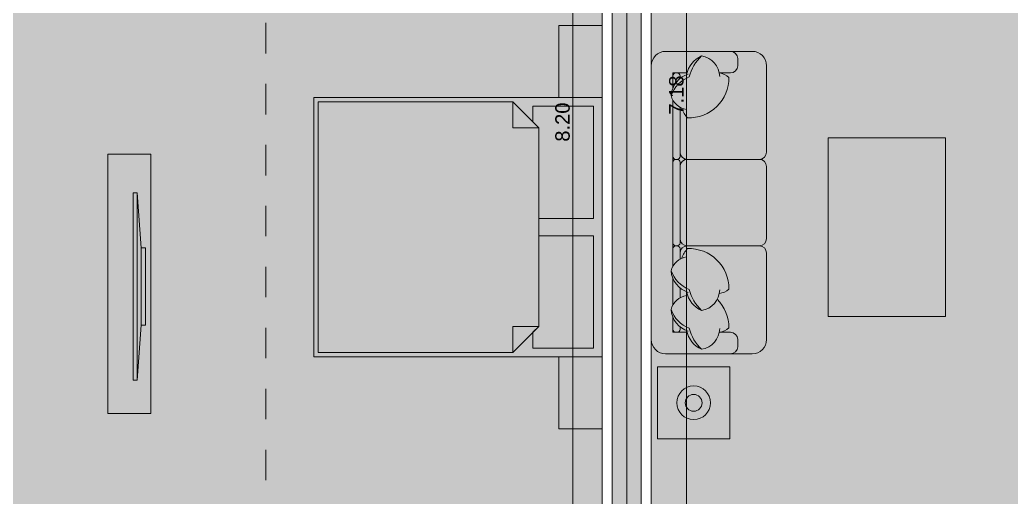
# Model space of a CAD drawing. Header units: millimetres. Extents: x 475616349 to 476941521, y 4620115302 to 4621446928.
# Drawn here: x 476507329 to 476514205, y 4620467511 to 4620470825 of the extents above; entities that cross this region are included whole.
import ezdxf

# ---------------------------------------------------------------- set-up
doc = ezdxf.new("R2010")
doc.units = ezdxf.units.MM
doc.header["$MEASUREMENT"] = 0
doc.linetypes.add('Dashed', pattern=[423.333333, 211.666667, -211.666667])
for name, color, linetype, lineweight in [('2D Drafting - General_Pen_No__250_Pen_No__7_Pen_No__250', 7, 'Continuous', 0), ('2D Drafting - General_Pen_No__250_Pen_No__7_Pen_No__7', 7, 'Continuous', 0), ('G-Anno-Nplt_Pen_No__151', 151, 'Continuous', 0), ('G-Anno-Nplt_Pen_No__4', 7, 'Continuous', 0), ('New_0_Pen_No__7', 7, 'Continuous', 0), ('New_R03_Nakveti_Pen_No__4', 7, 'Continuous', 0), ('New_shenobebi_Pen_No__1', 1, 'Continuous', 0), ('New_zoma_Pen_No__4', 7, 'Continuous', 0), ('New_zoma_Pen_No__7', 7, 'Continuous', 0), ('zoma_Pen_No__5_Pen_No__5', 5, 'Continuous', 0)]:
    doc.layers.add(name, color=color, linetype=linetype, lineweight=lineweight)
doc.layers.add('New_--aveji_Pen_No__251', color=7, linetype='Continuous', lineweight=0, true_color=0x656565)
doc.layers.add('New_R03_Nakveti', color=7, linetype='Continuous')
doc.layers.add('New_zoma', color=7, linetype='Continuous')
doc.styles.add('GENERATED_STYLE_1', font='arial.ttf')
doc.dimstyles.new('GENERATED_STYLE__19', dxfattribs={"dimtxt": 100, "dimasz": 64.421331, "dimexe": 0.18, "dimexo": 3, "dimgap": 0.09, "dimtad": 1, "dimlfac": 0.001, "dimzin": 0, "dimdsep": 46, "dimtxsty": 'GENERATED_STYLE_1', "dimblk": 'ARROWHEAD_2', "dimblk1": 'ARROWHEAD_2', "dimblk2": 'ARROWHEAD_2', "dimcen": 0.09, "dimclrd": 7, "dimclre": 7, "dimclrt": 7, "dimadec": 0, "dimazin": 0, "dimtfac": 1, "dimtdec": 4, "dimtmove": 0, "dimatfit": 3, "dimfxl": 1, "dimtolj": 1, "dimtzin": 0, "dimarcsym": 0})

# ---------------------------------------------------------------- blocks, each defined once
blk = doc.blocks.new('Bed Layout 23')
at = {"layer": 'New_R03_Nakveti_Pen_No__4', "color": 7, "linetype": 'Continuous', "lineweight": 0}
for p, q in [((-900, 0), (-1400, 0)), ((-1400, 0), (-1400, -300)), ((-900, -300), (-900, 0)), ((900, 0), (-900, 0)), ((-900, 0), (-900, -2000)), ((1400, 0), (900, 0)), ((900, 0), (900, -300)), ((900, -2000), (900, 0)), ((1400, -300), (1400, 0)), ((-1400, -300), (-900, -300)), ((900, -300), (1400, -300)), ((-690, -440), (-870, -620)), ((0, -440), (-690, -440)), ((-690, -440), (-690, -620)), ((690, -440), (0, -440)), ((870, -620), (690, -440)), ((690, -440), (690, -620)), ((-870, -620), (-870, -1970)), ((-870, -620), (-690, -620)), ((870, -620), (690, -620)), ((870, -1970), (870, -620)), ((-870, -1970), (0, -1970)), ((0, -1970), (870, -1970)), ((-900, -2000), (900, -2000))]:
    blk.add_line(p, q, dxfattribs=at)
at = {"layer": 'New_R03_Nakveti_Pen_No__4', "color": 7, "linetype": 'Continuous', "lineweight": 0, "flags": 128}
for points in [[(-60, -440), (-60, -60), (-840, -60), (-840, -480), (-730, -480), (-690, -440)], [(690, -440), (730, -480), (840, -480), (840, -60), (60, -60), (60, -440)]]:
    blk.add_lwpolyline(points, close=True, dxfattribs=at)
blk = doc.blocks.new('*D1325', base_point=(476577134.1, 4620325125.7))
at = {"layer": 'New_zoma_Pen_No__4', "color": 7, "linetype": 'Continuous', "lineweight": 0, "transparency": 16777216}
for p, q in [((476511227.9, 4620474213.2), (476511100.8, 4620474213.2)), ((476511206.7, 4620474188.8), (476511122, 4620474237.7)), ((476511164.3, 4620474213.2), (476511164.3, 4620474254.7)), ((476511164.3, 4620466010), (476511164.3, 4620474213.2)), ((476511122, 4620466034.5), (476511206.7, 4620465985.5)), ((476511227.9, 4620466010), (476511100.8, 4620466010)), ((476511164.3, 4620465968.5), (476511164.3, 4620466010))]:
    blk.add_line(p, q, dxfattribs=at)
at = {"layer": 'New_zoma_Pen_No__7', "color": 7, "lineweight": 0, "transparency": 16777216, "insert": (476511144.3, 4620469978.6), "char_height": 100, "attachment_point": 7, "rotation": 90, "style": 'GENERATED_STYLE_1'}
blk.add_mtext('\\A1;{\\pql;\\fArial|b0|i0|c0|p34;8.20}', dxfattribs=at)
blk = doc.blocks.new('ARROWHEAD_2')
at = {"color": 0, "linetype": 'Continuous', "lineweight": 0}
for p, q in [((0, 0), (-1, 0)), ((-0.38, -0.66), (0.38, 0.66))]:
    blk.add_line(p, q, dxfattribs=at)
blk = doc.blocks.new('*D1334', base_point=(476577134.1, 4620325125.7))
at = {"layer": 'New_zoma_Pen_No__4', "color": 7, "linetype": 'Continuous', "lineweight": 0, "transparency": 16777216}
for p, q in [((476511953.7, 4620473889), (476511953.7, 4620473930.4)), ((476512017.3, 4620473889), (476511890.2, 4620473889)), ((476511996.1, 4620473864.5), (476511911.4, 4620473913.4)), ((476511953.7, 4620466710), (476511953.7, 4620473889)), ((476512017.3, 4620466710), (476511890.2, 4620466710)), ((476511911.4, 4620466734.4), (476511996.1, 4620466685.5)), ((476511953.7, 4620466668.5), (476511953.7, 4620466710))]:
    blk.add_line(p, q, dxfattribs=at)
at = {"layer": 'New_zoma_Pen_No__7', "color": 7, "lineweight": 0, "transparency": 16777216, "insert": (476511933.7, 4620470166.4), "char_height": 100, "attachment_point": 7, "rotation": 90, "style": 'GENERATED_STYLE_1'}
blk.add_mtext('\\A1;{\\pql;\\fArial|b0|i0|c0|p34;7.18}', dxfattribs=at)

msp = doc.modelspace()

# ---------------------------------------------------------------- hatches: boundary and pattern name
at = {"layer": '2D Drafting - General_Pen_No__250_Pen_No__7_Pen_No__7', "linetype": 'Continuous', "lineweight": 0}
for points in [[(476508358.639, 4620472161.319), (476508408.701, 4620472161.319), (476508408.701, 4620472063.196), (476508358.639, 4620472063.196), (476508358.639, 4620466009.976), (476508238.639, 4620466009.976), (476508238.639, 4620472161.319)], [(476511438.366, 4620464509.976), (476511638.366, 4620464509.976), (476511638.366, 4620471009.976), (476511438.366, 4620471009.976)]]:
    msp.add_hatch(color=7, dxfattribs=at).paths.add_polyline_path(points)
at = {"layer": 'G-Anno-Nplt_Pen_No__151', "linetype": 'Continuous', "lineweight": 0, "true_color": 0x1f2f3f}
for points in [[(476511808.366, 4620481339.975), (476511608.366, 4620481339.975), (476511608.366, 4620474979.976), (476511808.366, 4620474979.976), (476511808.366, 4620474679.976), (476512108.366, 4620474679.976), (476512108.366, 4620473818.957), (476511708.366, 4620473818.957), (476511708.366, 4620471479.975), (476511808.366, 4620471479.975), (476511808.366, 4620470939.976), (476511708.366, 4620470939.976), (476511708.366, 4620466779.918), (476515108.366, 4620466779.917), (476515108.366, 4620464379.917), (476517868.366, 4620464379.917), (476517868.366, 4620464880.106), (476518168.366, 4620464880.106), (476518168.366, 4620465279.976), (476518268.366, 4620465279.976), (476518268.366, 4620470939.976), (476518168.366, 4620470939.976), (476518168.366, 4620471479.976), (476518268.366, 4620471479.976), (476518268.366, 4620472767.267), (476518338.366, 4620472767.267), (476518338.366, 4620474509.976), (476518238.366, 4620474509.976), (476518238.366, 4620474759.976), (476517938.366, 4620474759.976), (476517938.366, 4620475780.994), (476518338.366, 4620475780.994), (476518338.366, 4620476383.246), (476518268.366, 4620476383.246), (476518268.366, 4620480439.979), (476514768.366, 4620480439.979), (476514768.366, 4620481539.976), (476511808.366, 4620481539.976)], [(476504908.366, 4620470939.976), (476504808.366, 4620470939.976), (476504808.366, 4620466079.976), (476511368.366, 4620466079.976), (476511368.366, 4620470939.976), (476511268.366, 4620470939.976), (476511268.366, 4620471479.976), (476511368.366, 4620471479.976), (476511368.366, 4620472161.319), (476511438.366, 4620472161.319), (476511438.366, 4620474213.233), (476510898.178, 4620474213.233), (476510898.178, 4620474613.233), (476509848.328, 4620474613.233), (476509848.328, 4620474543.233), (476505648.554, 4620474543.233), (476505648.554, 4620474143.233), (476504808.366, 4620474143.233), (476504808.366, 4620471479.976), (476504908.366, 4620471479.976)]]:
    msp.add_hatch(color=169, dxfattribs=at).paths.add_polyline_path(points)

# ---------------------------------------------------------------- linework, layer by layer
at = {"layer": '2D Drafting - General_Pen_No__250_Pen_No__7_Pen_No__250', "color": 7, "linetype": 'Continuous', "lineweight": 0, "flags": 128}
msp.add_lwpolyline([(476511438.366, 4620464509.976), (476511638.366, 4620464509.976), (476511638.366, 4620471009.976), (476511438.366, 4620471009.976)], close=True, dxfattribs=at)
at = {"layer": 'G-Anno-Nplt_Pen_No__4', "color": 7, "linetype": 'Continuous', "lineweight": 0, "flags": 128}
msp.add_lwpolyline([(476514768.366, 4620481539.976), (476511808.366, 4620481539.976), (476511808.366, 4620481339.975), (476511608.366, 4620481339.975), (476511608.366, 4620474979.976), (476511808.366, 4620474979.976), (476511808.366, 4620474679.976), (476512108.366, 4620474679.976), (476512108.366, 4620473818.957), (476511708.366, 4620473818.957), (476511708.366, 4620471479.975), (476511808.366, 4620471479.975), (476511808.366, 4620470939.976), (476511708.366, 4620470939.976), (476511708.366, 4620466779.918), (476515108.366, 4620466779.917)], dxfattribs=at)
msp.add_lwpolyline([(476504908.366, 4620470939.976), (476504808.366, 4620470939.976), (476504808.366, 4620466079.976), (476511368.366, 4620466079.976), (476511368.366, 4620470939.976), (476511268.366, 4620470939.976), (476511268.366, 4620471479.976), (476511368.366, 4620471479.976), (476511368.366, 4620472161.319), (476511438.366, 4620472161.319), (476511438.366, 4620474213.233), (476510898.178, 4620474213.233), (476510898.178, 4620474613.233), (476509848.328, 4620474613.233), (476509848.328, 4620474543.233), (476505648.554, 4620474543.233), (476505648.554, 4620474143.233), (476504808.366, 4620474143.233), (476504808.366, 4620471479.976), (476504908.366, 4620471479.976)], close=True, dxfattribs=at)
at = {"layer": 'New_--aveji_Pen_No__251', "color": 251, "linetype": 'Continuous', "lineweight": 0, "true_color": 0x656565}
for points in [[(476507938.639, 4620469891.617), (476507938.639, 4620468091.617), (476508238.639, 4620468091.617), (476508238.639, 4620469891.617)], [(476508170.039, 4620468704.22), (476508141.948, 4620468322.945), (476508116.116, 4620468322.945), (476508116.116, 4620469622.945), (476508141.948, 4620469622.945), (476508170.039, 4620469241.669)]]:
    msp.add_lwpolyline(points, close=True, dxfattribs=at)
for points in [[(476508141.948, 4620469622.945), (476508141.948, 4620468322.945)], [(476508170.039, 4620469241.669), (476508200.039, 4620469241.669), (476508200.039, 4620468704.22), (476508170.039, 4620468704.22)]]:
    msp.add_lwpolyline(points, dxfattribs=at)
at = {"layer": 'New_0_Pen_No__7', "color": 7, "linetype": 'Continuous', "lineweight": 0}
for p, q in [((476511808.366, 4620470605.779), (476512408.366, 4620470605.779)), ((476512308.366, 4620470555.779), (476512308.366, 4620470505.779)), ((476511708.366, 4620468605.779), (476511708.366, 4620470505.779)), ((476512508.366, 4620470505.779), (476512508.366, 4620469905.779)), ((476511956.628, 4620470455.779), (476511858.366, 4620470455.779)), ((476511858.366, 4620470455.779), (476511858.366, 4620470350.593)), ((476511858.366, 4620470435.779), (476511858.366, 4620470350.593)), ((476511888.366, 4620470455.779), (476511878.366, 4620470455.779)), ((476511908.366, 4620470417.624), (476511908.366, 4620470435.779)), ((476512258.366, 4620470455.779), (476512180.898, 4620470455.779)), ((476511858.366, 4620470267.411), (476511858.366, 4620469113.495)), ((476511908.366, 4620469875.779), (476511908.366, 4620470217.064)), ((476511878.366, 4620469855.779), (476511888.366, 4620469855.779)), ((476511878.366, 4620469855.779), (476511888.366, 4620469855.779)), ((476511908.366, 4620469835.779), (476511908.366, 4620469275.779)), ((476511958.366, 4620469855.779), (476512458.366, 4620469855.779)), ((476512508.366, 4620469805.779), (476512508.366, 4620469305.779)), ((476511888.366, 4620469255.779), (476511878.366, 4620469255.779)), ((476511878.366, 4620469255.779), (476511888.366, 4620469255.779)), ((476511958.366, 4620469255.779), (476512458.366, 4620469255.779)), ((476511858.366, 4620469113.495), (476511858.366, 4620469235.779)), ((476511908.366, 4620469235.779), (476511908.366, 4620469163.842)), ((476512508.366, 4620469205.779), (476512508.366, 4620468605.779)), ((476511858.366, 4620468844.147), (476511858.366, 4620469030.314)), ((476511908.366, 4620468963.283), (476511908.366, 4620468894.494)), ((476511858.366, 4620468675.779), (476511858.366, 4620468760.966)), ((476511858.366, 4620468760.966), (476511858.366, 4620468655.779)), ((476511858.366, 4620468655.779), (476511956.628, 4620468655.779)), ((476511888.366, 4620468655.779), (476511878.366, 4620468655.779)), ((476511908.366, 4620468693.935), (476511908.366, 4620468675.779)), ((476512180.898, 4620468655.779), (476512258.366, 4620468655.779)), ((476512308.366, 4620468605.779), (476512308.366, 4620468555.779)), ((476512408.366, 4620468505.779), (476511808.366, 4620468505.779)), ((476512252.642, 4620468416.195), (476511752.642, 4620468416.195)), ((476511752.642, 4620468416.195), (476511752.642, 4620467916.195)), ((476512252.642, 4620467916.195), (476512252.642, 4620468416.195)), ((476511752.642, 4620467916.195), (476512252.642, 4620467916.195))]:
    msp.add_line(p, q, dxfattribs=at)
msp.add_lwpolyline([(476513749.762, 4620468764.506), (476512936.015, 4620468764.506), (476512936.015, 4620470005.211), (476513749.762, 4620470005.211)], close=True, dxfattribs=at)
for radius in [116.667, 58.333]:
    msp.add_circle((476512002.642, 4620468166.195), radius, dxfattribs=at)
for centre, radius, start, end in [((476511808.366, 4620470505.779), 100, 90, 180), ((476512127.919, 4620470411.478), 176.927, 113.3151512, 169.3613337), ((476512256.833, 4620470358.646), 293.149, 132.7367714, 166.3508397), ((476512033.294, 4620470425.25), 150.728, 2.0671727, 80.6071548), ((476512258.366, 4620470555.779), 50, 0, 90), ((476512408.366, 4620470505.779), 100, 0, 90), ((476512258.366, 4620470505.779), 50, 270, 0), ((476512015.666, 4620470285.422), 170.267, 107.271363, 175.4668225), ((476512053.169, 4620470222.387), 220.903, 111.5682535, 159.7406203), ((476511878.366, 4620470435.779), 20, 90, 180), ((476511888.366, 4620470435.779), 20, 0, 90), ((476511968.829, 4620470422.146), 278.124, 268.2850156, 0.5789328), ((476512168.474, 4620470343.387), 113.183, 46.1116003, 83.7097497), ((476511972.403, 4620470330.661), 130.403, 194.1063946, 262.2319792), ((476512075.873, 4620470257.496), 161.732, 196.779279, 224.4944745), ((476511878.366, 4620469875.779), 20, 180, 270), ((476511888.366, 4620469875.779), 20, 270, 0), ((476511958.366, 4620469905.779), 50, 180, 270), ((476512458.366, 4620469905.779), 50, 270, 0), ((476511878.366, 4620469835.779), 20, 90, 180), ((476511888.366, 4620469835.779), 20, 0, 90), ((476511958.366, 4620469805.779), 50, 90, 180), ((476512458.366, 4620469805.779), 50, 0, 90), ((476511878.366, 4620469275.779), 20, 180, 270), ((476511878.366, 4620469235.779), 20, 90, 180), ((476511888.366, 4620469275.779), 20, 270, 0), ((476511888.366, 4620469235.779), 20, 0, 90), ((476511958.366, 4620469305.779), 50, 180, 270), ((476511958.366, 4620469205.779), 50, 90, 180), ((476512458.366, 4620469305.779), 50, 270, 0), ((476512458.366, 4620469205.779), 50, 0, 90), ((476511972.403, 4620469050.246), 130.403, 97.7680213, 165.893606), ((476512075.873, 4620469123.411), 161.732, 135.5055259, 163.2207213), ((476511968.829, 4620468958.76), 278.124, 359.4210675, 91.7149849), ((476512053.169, 4620469158.52), 220.903, 200.2593804, 248.4317471), ((476512015.666, 4620469095.485), 170.267, 184.5331781, 252.7286377), ((476511972.403, 4620468780.898), 130.403, 97.7680215, 165.8936057), ((476512127.919, 4620468969.428), 176.927, 190.6386669, 246.6848493), ((476512256.833, 4620469022.261), 293.149, 193.6491607, 227.263229), ((476512033.294, 4620468955.656), 150.728, 279.3928458, 357.932828), ((476512168.474, 4620469037.52), 113.183, 276.2902505, 313.8883997), ((476511968.829, 4620468689.412), 278.124, 359.4210676, 44.7117329), ((476512053.169, 4620468889.172), 220.903, 200.2593802, 248.4317468), ((476512015.666, 4620468826.137), 170.267, 184.533178, 252.7286375), ((476511878.366, 4620468675.779), 20, 180, 270), ((476511888.366, 4620468675.779), 20, 270, 0), ((476512127.919, 4620468700.08), 176.927, 190.6386668, 246.6848493), ((476512256.833, 4620468752.913), 293.149, 193.6491609, 227.2632291), ((476512033.294, 4620468686.308), 150.728, 279.3928456, 357.9328278), ((476512168.474, 4620468768.172), 113.183, 276.2902505, 313.8883997), ((476512258.366, 4620468605.779), 50, 0, 90), ((476511808.366, 4620468605.779), 100, 180, 270), ((476512408.366, 4620468605.779), 100, 270, 0), ((476512258.366, 4620468555.779), 50, 270, 0)]:
    msp.add_arc(centre, radius, start, end, dxfattribs=at)
at = {"layer": 'New_shenobebi_Pen_No__1', "color": 1, "linetype": 'Dashed', "lineweight": 0}
msp.add_lwpolyline([(476509034.604, 4620461278.346), (476509034.604, 4620486107.212)], dxfattribs=at)
at = {"layer": 'zoma_Pen_No__5_Pen_No__5', "color": 5, "linetype": 'Continuous', "lineweight": 0}
msp.add_line((476511538.366, 4620485319.573), (476511538.366, 4620460608.767), dxfattribs=at)

# ---------------------------------------------------------------- block references
at = {"layer": 'New_R03_Nakveti', "color": 7, "linetype": 'Continuous', "lineweight": 0, "zscale": 1000, "rotation": 269.9970273048938}
msp.add_blockref('Bed Layout 23', (476511368.293, 4620469385.657), dxfattribs=at)

# ---------------------------------------------------------------- dimensions: what is measured, and where the dimension line sits
at = {"layer": 'New_zoma', "color": 7, "linetype": 'Continuous', "lineweight": 0}
for base, p1, p2, picture, middle in [((476511164.334, 4620474213.233), (476511438.366, 4620466009.987), (476511438.366, 4620474213.233), '*D1325', (476511094.334, 4620470108.464)), ((476511953.738, 4620473888.957), (476511638.366, 4620466709.976), (476512038.366, 4620473888.957), '*D1334', (476511883.738, 4620470296.32))]:
    dim = msp.add_linear_dim(base=base, p1=p1, p2=p2, angle=90, dimstyle='GENERATED_STYLE__19', dxfattribs=at)
    dim.commit()
    dim.dimension.update_dxf_attribs({"geometry": picture, "text_midpoint": middle, "dimtype": 160, "text_rotation": 90})

doc.saveas('drawing.dxf')
